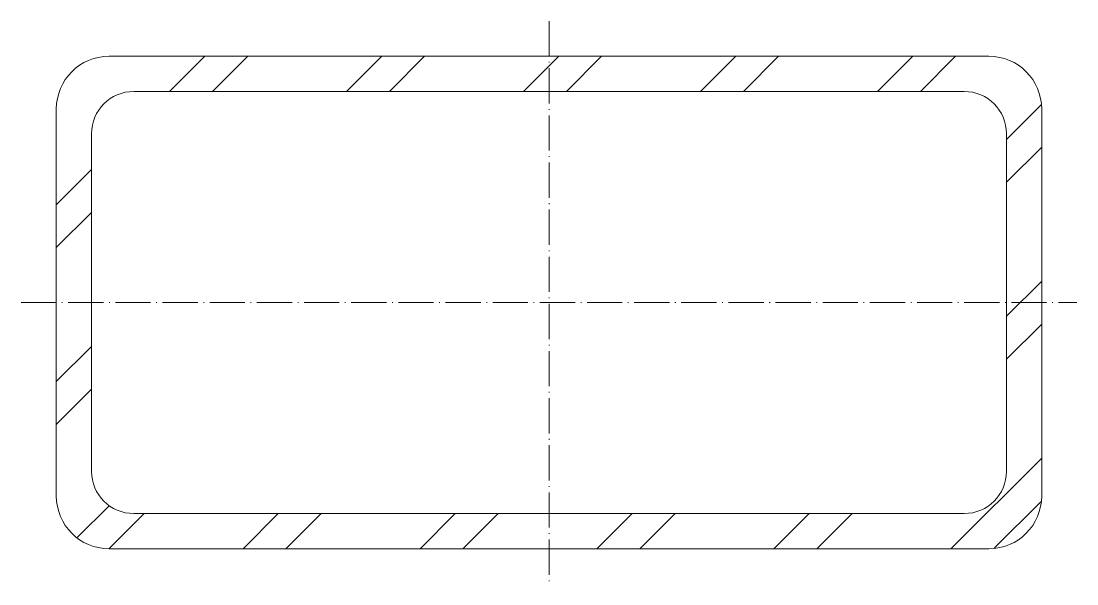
# Model space of a CAD drawing. Header units: metres. Extents: x -75 to 75, y -40 to 40.
import ezdxf

# ---------------------------------------------------------------- set-up
doc = ezdxf.new("R2010")
doc.units = ezdxf.units.M
doc.linetypes.add('MV_hartlijn_staal', pattern=[6.6, 5, -0.8, 0, -0.8])
doc.layers.add('A-DETL-GENF', color=92, linetype='Continuous', lineweight=18)

# ---------------------------------------------------------------- blocks, each defined once
blk = doc.blocks.new('28 Staalprofielen- koker RHS-2d - K140_70_5-5067803-00_0 Basismaterialen')
at = {"layer": 'A-DETL-GENF', "lineweight": 13}
h = blk.add_hatch(dxfattribs=at)
h.set_pattern_fill('FP_357', color=256, style=0, pattern_type=2)
h.set_pattern_definition([(225, (-4140.222, -4414.438), (12.57236, -12.57236), []), (225, (-4140.222, -4433.488), (12.57236, -12.57236), [])])
h.paths.add_polyline_path([(62.5, 35), (-62.5, 35), (-64.44, 34.74), (-66.25, 34), (-67.8, 32.8), (-69, 31.25), (-69.74, 29.44), (-70, 27.5), (-70, -27.5), (-69.74, -29.44), (-69, -31.25), (-67.8, -32.8), (-66.25, -34), (-64.44, -34.74), (-62.5, -35), (62.5, -35), (64.44, -34.74), (66.25, -34), (67.8, -32.8), (69, -31.25), (69.74, -29.44), (70, -27.5), (70, 27.5), (69.74, 29.44), (69, 31.25), (67.8, 32.8), (66.25, 34), (64.44, 34.74)])
h.paths.add_polyline_path([(-11.02, 30), (59, 30), (60.55, 29.8), (62, 29.2), (63.24, 28.24), (64.2, 27), (64.8, 25.55), (65, 24), (65, -24), (64.8, -25.55), (64.2, -27), (63.24, -28.24), (62, -29.2), (60.55, -29.8), (59, -30), (-59, -30), (-60.55, -29.8), (-62, -29.2), (-63.24, -28.24), (-64.2, -27), (-64.8, -25.55), (-65, -24), (-65, 24), (-64.8, 25.55), (-64.2, 27), (-63.24, 28.24), (-62, 29.2), (-60.55, 29.8), (-59, 30)])
at = {"layer": 'A-DETL-GENF', "linetype": 'MV_hartlijn_staal', "lineweight": 13}
for p, q in [((0, 40), (0, -40)), ((-75, 0), (75, 0))]:
    blk.add_line(p, q, dxfattribs=at)
at = {"layer": 'A-DETL-GENF'}
for p, q in [((62.5, 35), (-62.5, 35)), ((62.5, 35), (-62.5, 35)), ((-59, 30), (59, 30)), ((59, 30), (-59, 30)), ((-70, 27.5), (-70, -27.5)), ((-70, 27.5), (-70, -27.5)), ((70, -27.5), (70, 27.5)), ((70, -27.5), (70, 27.5)), ((-65, -24), (-65, 24)), ((-65, 24), (-65, -24)), ((65, 24), (65, -24)), ((65, -24), (65, 24)), ((59, -30), (-59, -30)), ((-59, -30), (59, -30)), ((-62.5, -35), (62.5, -35)), ((-62.5, -35), (62.5, -35))]:
    blk.add_line(p, q, dxfattribs=at)
for centre, radius, start, end in [((-62.5, 27.5), 7.5, 90, 180), ((-62.5, 27.5), 7.5, 90, 180), ((62.5, 27.5), 7.5, 0, 90), ((62.5, 27.5), 7.5, 360, 90), ((-59, 24), 6, 90, 180), ((-59, 24), 6, 90, 180), ((59, 24), 6, 360, 90), ((59, 24), 6, 0, 90), ((-59, -24), 6, 180, 270), ((-59, -24), 6, 180, 270), ((59, -24), 6, 270, 0), ((59, -24), 6, 270, 0), ((-62.5, -27.5), 7.5, 180, 270), ((-62.5, -27.5), 7.5, 180, 270), ((62.5, -27.5), 7.5, 270, 0), ((62.5, -27.5), 7.5, 270, 0)]:
    blk.add_arc(centre, radius, start, end, dxfattribs=at)

msp = doc.modelspace()

# ---------------------------------------------------------------- block references
msp.add_blockref('28 Staalprofielen- koker RHS-2d - K140_70_5-5067803-00_0 Basismaterialen', (0, 0))

doc.saveas('drawing.dxf')
